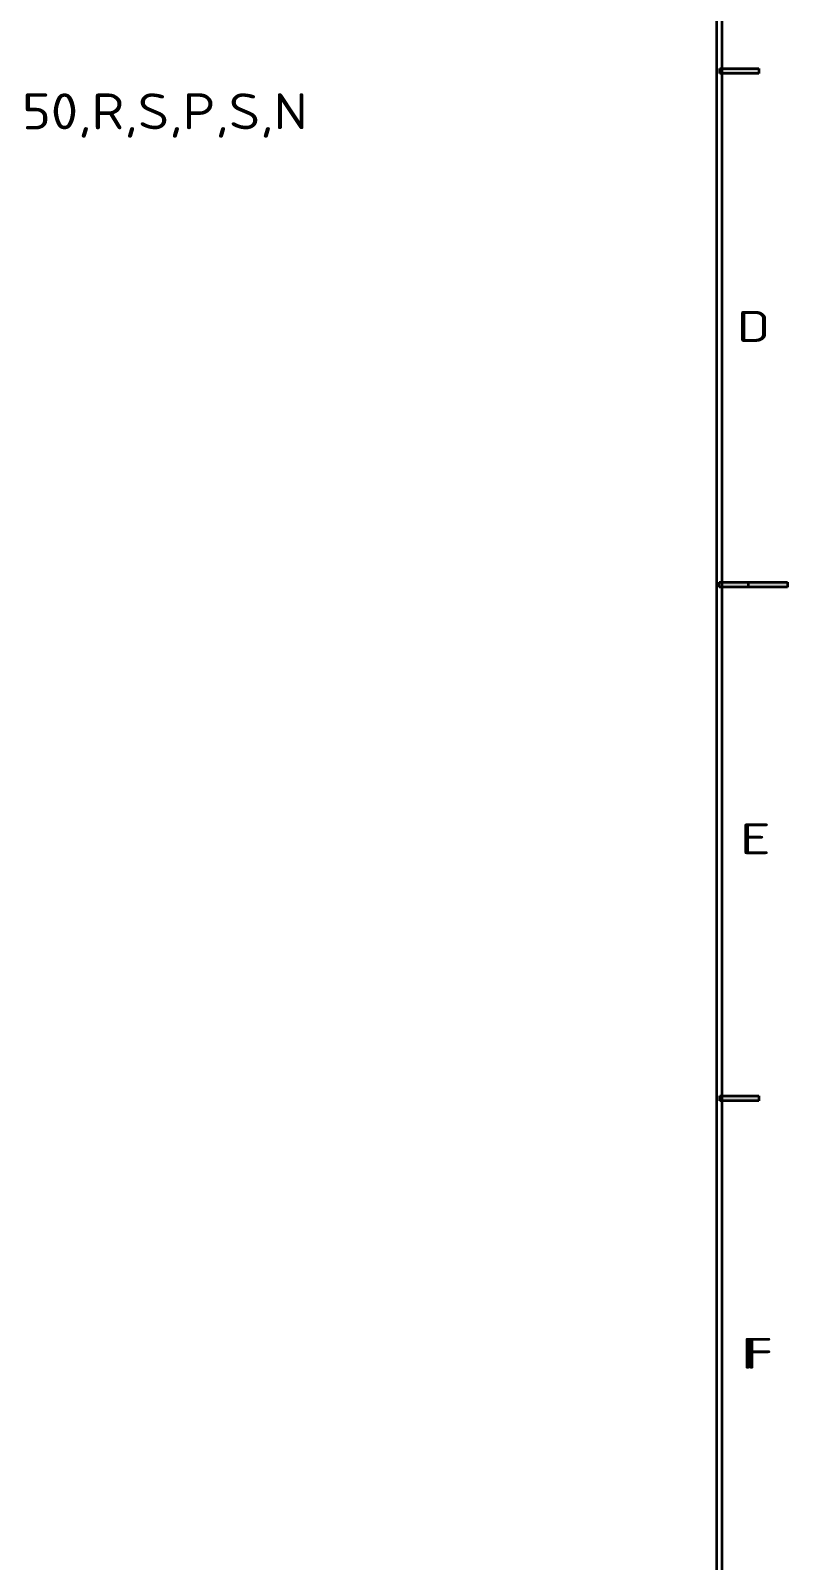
# Model space of a CAD drawing. Extents: x 23 to 587, y 4 to 413.
# Drawn here: x 512.9 to 586.6, y 123.5 to 272.4 of the extents above; entities that cross this region are included whole.
import ezdxf
from ezdxf.enums import TextEntityAlignment as Align

# ---------------------------------------------------------------- set-up
doc = ezdxf.new("R2010")
doc.units = 0
doc.layers.get('0').update_dxf_attribs({"lineweight": 13})
doc.layers.add('3', color=7, linetype='Continuous', lineweight=13)
doc.styles.get("Standard").update_dxf_attribs({"font": 'isocp.shx'})

# ---------------------------------------------------------------- blocks, each defined once
blk = doc.blocks.new('BLOCK245')
at = {"layer": '3', "color": 7, "lineweight": 13}
blk.add_text('D', height=3, dxfattribs=at).set_placement((581.68, 242.13), (584.91, 242.13), align=Align.FIT)
blk = doc.blocks.new('BLOCK246')
at = {"layer": '3', "color": 7, "lineweight": 13}
blk.add_text('E', height=3, dxfattribs=at).set_placement((581.95, 192.26), (584.99, 192.26), align=Align.FIT)
blk = doc.blocks.new('BLOCK247')
at = {"layer": '3', "color": 7, "lineweight": 13}
blk.add_text('F', height=3, dxfattribs=at).set_placement((582.46, 142.19), (585.2, 142.19), align=Align.FIT)
blk = doc.blocks.new('BLOCK250')
at = {"layer": '3', "color": 7, "lineweight": 13}
blk.add_text('F', height=3, dxfattribs=at).set_placement((582.1, 142.19), (584.84, 142.19), align=Align.FIT)
blk = doc.blocks.new('BLOCK320')
at = {"layer": '3', "color": 7, "lineweight": 5}
blk.add_solid([(582.79, 218.26), (582.79, 218.74), (586.59, 218.26), (586.59, 218.74)], dxfattribs=at)
blk = doc.blocks.new('BLOCK321')
at = {"layer": '3', "color": 7, "lineweight": 5}
blk.add_solid([(580.01, 168.74), (580.01, 168.26), (583.81, 168.74), (583.81, 168.26)], dxfattribs=at)
blk = doc.blocks.new('BLOCK322')
at = {"layer": '3', "color": 7, "lineweight": 5}
blk.add_solid([(580.01, 168.74), (580.01, 168.26), (583.81, 168.74), (583.81, 168.26)], dxfattribs=at)
blk = doc.blocks.new('BLOCK324')
at = {"layer": '3', "color": 7, "lineweight": 5}
blk.add_solid([(586.59, 218.74), (586.59, 218.26), (579.94, 218.74), (579.94, 218.26)], dxfattribs=at)
blk = doc.blocks.new('BLOCK325')
at = {"layer": '3', "color": 7, "lineweight": 5}
blk.add_solid([(580.02, 268.74), (580.02, 268.26), (583.82, 268.74), (583.82, 268.26)], dxfattribs=at)
blk = doc.blocks.new('BLOCK426')
at = {"color": 7, "lineweight": 13}
blk.add_text('8-M4X50,R,S,P,S,N', height=7, dxfattribs=at).set_placement((-35.16, 262.69), (51.8, 262.69), align=Align.FIT)

msp = doc.modelspace()

# ---------------------------------------------------------------- linework, layer by layer
at = {"layer": '3', "color": 7, "lineweight": 35}
for p, q in [((579.73, 9.76), (579.73, 406.76)), ((580.2, 407.24), (580.2, 10.24))]:
    msp.add_line(p, q, dxfattribs=at)
at = {"layer": '3', "color": 7, "lineweight": 35, "ltscale": 0.011875}
for p, q in [((580.02, 268.26), (580.02, 268.74)), ((583.82, 268.74), (583.82, 268.26)), ((583.82, 268.74), (583.82, 268.26)), ((579.94, 218.26), (579.94, 218.74)), ((582.79, 218.26), (582.79, 218.74)), ((586.59, 218.74), (586.59, 218.26)), ((586.59, 218.74), (586.59, 218.26)), ((580.01, 168.26), (580.01, 168.74)), ((580.01, 168.26), (580.01, 168.74)), ((583.81, 168.74), (583.81, 168.26)), ((583.81, 168.74), (583.81, 168.26))]:
    msp.add_line(p, q, dxfattribs=at)
at = {"layer": '3', "color": 7, "lineweight": 35, "ltscale": 0.095}
for p, q in [((580.02, 268.74), (583.82, 268.74)), ((583.82, 268.26), (580.02, 268.26)), ((582.79, 218.74), (586.59, 218.74)), ((586.59, 218.26), (582.79, 218.26)), ((580.01, 168.74), (583.81, 168.74)), ((580.01, 168.74), (583.81, 168.74)), ((583.81, 168.26), (580.01, 168.26)), ((583.81, 168.26), (580.01, 168.26))]:
    msp.add_line(p, q, dxfattribs=at)
at = {"layer": '3', "color": 7, "lineweight": 35, "ltscale": 0.16625}
for p, q in [((579.94, 218.74), (586.59, 218.74)), ((586.59, 218.26), (579.94, 218.26))]:
    msp.add_line(p, q, dxfattribs=at)

# ---------------------------------------------------------------- block references
at = {"lineweight": 0, "xscale": 0.5, "yscale": 0.5, "zscale": 0.5}
msp.add_blockref('BLOCK426', (513.99, 131.47), dxfattribs=at)
at = {"layer": '3', "lineweight": 0}
for name in ['BLOCK325', 'BLOCK245', 'BLOCK324', 'BLOCK320', 'BLOCK246', 'BLOCK321', 'BLOCK322', 'BLOCK250', 'BLOCK247']:
    msp.add_blockref(name, (0, 0), dxfattribs=at)

doc.saveas('drawing.dxf')
